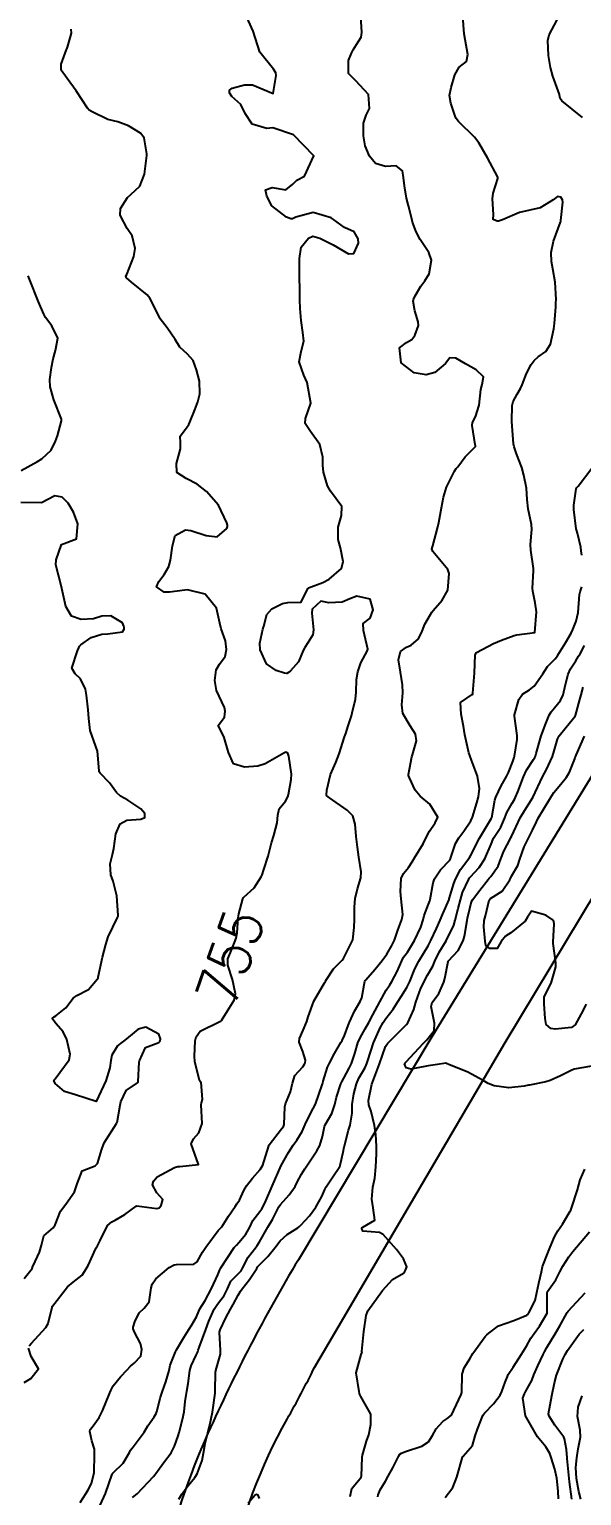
# Model space of a CAD drawing. Header units: metres. Extents: x 307586 to 320046, y 7427249 to 7434250.
# Drawn here: x 318344.8 to 318398.4, y 7430531.6 to 7430673.9 of the extents above; entities that cross this region are included whole.
import ezdxf
from ezdxf.enums import TextEntityAlignment as Align

# ---------------------------------------------------------------- set-up
doc = ezdxf.new("R2010")
doc.units = ezdxf.units.M
doc.header["$MEASUREMENT"] = 0
for name, color, linetype in [('Cotas', 45, 'Continuous'), ('Curvas de Nivel 1m', 11, 'Continuous'), ('Curvas de Nivel 5m', 15, 'Continuous'), ('Vias Primárias', 230, 'Continuous')]:
    doc.layers.add(name, color=color, linetype=linetype)
doc.styles.add('Style-STANDARD', font='STANDARD.shx')

msp = doc.modelspace()

# ---------------------------------------------------------------- linework, layer by layer
at = {"layer": 'Curvas de Nivel 1m', "flags": 128}
for points, elevation in [([(318349.74, 7430530.98), (318350.31, 7430531.9), (318350.51, 7430532.21), (318350.83, 7430532.83), (318351.08, 7430533.89), (318351.12, 7430535.64), (318351.13, 7430535.89), (318351.13, 7430536.15), (318350.88, 7430536.98), (318350.66, 7430537.89), (318350.72, 7430538.07), (318350.9, 7430538.28), (318351.57, 7430539.22), (318351.91, 7430539.88), (318352.56, 7430541.48), (318352.7, 7430541.86), (318352.95, 7430542.31), (318353.63, 7430543.17), (318354.29, 7430543.85), (318354.62, 7430544.2), (318354.97, 7430544.52), (318355.62, 7430545.2), (318355.71, 7430545.83), (318355.59, 7430546.42), (318355.01, 7430547.5), (318354.86, 7430547.84), (318354.86, 7430548), (318355.02, 7430548.52), (318355.47, 7430549.4), (318355.94, 7430549.83), (318356.41, 7430550.46), (318356.63, 7430551.82), (318356.72, 7430552.17), (318357.07, 7430552.69), (318358.38, 7430553.8), (318358.85, 7430554.03), (318359.09, 7430554.07), (318360.75, 7430554.11), (318361.09, 7430554.35), (318361.61, 7430555.26), (318361.92, 7430555.76), (318363.13, 7430557.39), (318363.3, 7430557.57), (318363.46, 7430557.74), (318364.11, 7430558.77), (318364.76, 7430559.72), (318364.94, 7430559.95), (318365.17, 7430560.33), (318365.62, 7430561.27), (318365.87, 7430561.71), (318366.45, 7430562.45), (318367.2, 7430563.3), (318367.44, 7430563.7), (318367.55, 7430564.04), (318368.07, 7430565.69), (318369.25, 7430567.23), (318369.45, 7430567.47), (318369.52, 7430567.67), (318369.57, 7430569.38), (318369.63, 7430569.67), (318370.13, 7430570.83), (318370.32, 7430571.66), (318370.55, 7430572.42), (318371.33, 7430573.27), (318371.48, 7430573.5), (318371.54, 7430573.65), (318371.59, 7430573.9), (318371.34, 7430574.74), (318370.98, 7430575.65), (318371, 7430576.01), (318371.36, 7430576.81), (318371.7, 7430577.65), (318371.84, 7430578.1), (318372.4, 7430579.64), (318373.42, 7430581.4), (318373.51, 7430581.54), (318373.55, 7430581.62), (318374.3, 7430582.75), (318375.13, 7430583.6), (318375.28, 7430583.78), (318375.46, 7430584.15), (318375.94, 7430585.12), (318376.18, 7430585.59), (318376.31, 7430586.76), (318376.32, 7430587.59), (318376.35, 7430588.76), (318376.39, 7430589.59), (318376.62, 7430590.51), (318376.96, 7430591.59), (318376.98, 7430592.16), (318376.76, 7430593.59), (318376.62, 7430594.55), (318376.49, 7430595.59), (318376.4, 7430596.8), (318376.17, 7430597.59), (318375.62, 7430598.14), (318373.92, 7430599.34), (318373.64, 7430599.53), (318373.62, 7430599.62), (318373.65, 7430600.08), (318374.01, 7430601.62), (318374.52, 7430602.78), (318374.84, 7430603.61), (318375.38, 7430605.27), (318375.49, 7430605.6), (318375.72, 7430606.34), (318376.03, 7430607.3), (318376.12, 7430607.6), (318376.43, 7430608.92), (318376.49, 7430609.59), (318376.54, 7430610.83), (318376.65, 7430611.59), (318376.95, 7430612.44), (318377.58, 7430613.58), (318377.63, 7430613.77), (318377.2, 7430615.59), (318377.18, 7430616.25), (318377.84, 7430616.77), (318378.14, 7430617.58), (318377.87, 7430618.61), (318376.56, 7430618.91), (318375.87, 7430618.65), (318375.14, 7430618.33), (318373.86, 7430618.27), (318373.08, 7430618.42), (318372.23, 7430617.65), (318372.21, 7430617.28), (318372.37, 7430615.64), (318372.3, 7430615.17), (318371.82, 7430614.4), (318371.52, 7430613.95), (318371.37, 7430613.65), (318370.89, 7430612.56), (318370.12, 7430611.67), (318369.95, 7430611.5), (318369.78, 7430611.4), (318369.55, 7430611.44), (318368.74, 7430611.69), (318367.79, 7430612.36), (318367.19, 7430613.71), (318367.16, 7430614.36), (318367.45, 7430615.7), (318367.53, 7430616.01), (318367.85, 7430617.13), (318368.31, 7430617.69), (318369.34, 7430618.2), (318369.86, 7430618.29), (318371.17, 7430618.35), (318371.8, 7430619.65), (318371.84, 7430619.7), (318371.88, 7430619.72), (318373.28, 7430620.24), (318373.89, 7430620.57), (318375.08, 7430621.61), (318375.25, 7430622.28), (318374.97, 7430623.61), (318374.76, 7430624.43), (318374.75, 7430625.62), (318375.08, 7430626.73), (318375.12, 7430627.61), (318374, 7430629.1), (318373.73, 7430629.63), (318373.33, 7430630.95), (318373.26, 7430631.64), (318373.27, 7430632.4), (318372.98, 7430633.64), (318372.07, 7430634.89), (318371.56, 7430635.66), (318371.59, 7430636.14), (318372.09, 7430637.65), (318371.73, 7430639.65), (318371.42, 7430640.36), (318370.98, 7430641.66), (318371.18, 7430642.64), (318371.41, 7430643.66), (318371.33, 7430644.51), (318371.17, 7430645.66), (318371.06, 7430646.81), (318371.02, 7430647.66), (318371.03, 7430648.86), (318371.01, 7430649.66), (318370.99, 7430650.93), (318370.99, 7430651.66), (318371.18, 7430652.76), (318371.87, 7430653.65), (318372.29, 7430653.84), (318372.98, 7430653.64), (318374.28, 7430652.99), (318375.74, 7430652.14), (318376.27, 7430652.15), (318376.73, 7430653.15), (318376.7, 7430653.6), (318376.3, 7430654.25), (318375.38, 7430654.69), (318374.31, 7430655.45), (318374.07, 7430655.63), (318372.32, 7430656.13), (318370.65, 7430655.67), (318370.31, 7430655.52), (318370.16, 7430655.53), (318369.74, 7430655.69), (318368.32, 7430656.78), (318367.82, 7430657.71), (318367.72, 7430658.33), (318368.35, 7430658.55), (318369.68, 7430658.35), (318370.35, 7430658.9), (318370.76, 7430659.27), (318371.49, 7430659.66), (318372.38, 7430661.65), (318370.41, 7430663.68), (318368.42, 7430664.34), (318367.84, 7430664.28), (318366.42, 7430664.71), (318365.72, 7430665.73), (318365.32, 7430666.61), (318364.45, 7430667.4), (318364.2, 7430667.75), (318364.2, 7430668.01), (318364.46, 7430668.2), (318365.67, 7430668.53), (318366.46, 7430668.52), (318368.45, 7430667.7), (318368.73, 7430669.44), (318368.71, 7430669.7), (318368.49, 7430670.03), (318367.15, 7430671.71), (318366.52, 7430673.72), (318365.6, 7430675.73)], 756), ([(318351.67, 7430530.73), (318352.18, 7430531.87), (318352.84, 7430533.72), (318352.89, 7430533.81), (318352.93, 7430533.86), (318353.91, 7430534.8), (318354.52, 7430535.84), (318354.63, 7430536.08), (318354.88, 7430536.39), (318355.94, 7430537.82), (318356.3, 7430538.42), (318356.92, 7430539.31), (318357.1, 7430539.63), (318357.17, 7430539.81), (318357.54, 7430541.2), (318357.72, 7430541.8), (318358.05, 7430542.7), (318358.35, 7430543.8), (318358.46, 7430544.3), (318358.99, 7430545.59), (318359.05, 7430545.73), (318359.08, 7430545.79), (318359.78, 7430547.01), (318360.28, 7430547.78), (318360.56, 7430548.23), (318361.03, 7430549.01), (318361.24, 7430549.56), (318361.34, 7430549.77), (318361.86, 7430550.57), (318362.46, 7430551.75), (318363.08, 7430553.07), (318363.27, 7430553.55), (318363.37, 7430553.74), (318364.05, 7430554.78), (318364.67, 7430555.72), (318364.88, 7430555.96), (318365.12, 7430556.2), (318365.81, 7430557.03), (318366.18, 7430557.71), (318366.49, 7430558.36), (318367.16, 7430559.21), (318367.36, 7430559.49), (318367.47, 7430559.7), (318367.74, 7430560.26), (318368.34, 7430561.68), (318369.21, 7430563.67), (318369.94, 7430564.95), (318370.4, 7430565.66), (318370.75, 7430566.15), (318371.25, 7430566.99), (318371.55, 7430567.65), (318372.11, 7430568.79), (318372.54, 7430569.63), (318373.2, 7430571.52), (318373.23, 7430571.62), (318373.25, 7430571.68), (318373.31, 7430571.87), (318373.72, 7430573.22), (318373.9, 7430573.61), (318374.4, 7430574.55), (318375.01, 7430575.6), (318375.14, 7430575.82), (318375.36, 7430576.29), (318375.72, 7430577.25), (318375.85, 7430577.6), (318376.33, 7430578.64), (318376.9, 7430579.59), (318377.05, 7430579.94), (318377.35, 7430581.58), (318377.37, 7430581.63), (318377.42, 7430581.7), (318378.31, 7430582.7), (318379.02, 7430583.56), (318379.46, 7430584.2), (318379.97, 7430585.04), (318380.21, 7430585.54), (318380.53, 7430586.5), (318380.91, 7430587.54), (318381.01, 7430588.03), (318380.87, 7430589.54), (318380.79, 7430590.28), (318380.86, 7430591.54), (318381.08, 7430592), (318381.56, 7430592.58), (318381.94, 7430593.15), (318382.16, 7430593.52), (318382.98, 7430594.9), (318383.3, 7430595.5), (318383.6, 7430596.11), (318384.16, 7430596.94), (318384.43, 7430597.49), (318383.63, 7430598.75), (318382.71, 7430599.51), (318382.21, 7430600.09), (318381.66, 7430601.29), (318381.58, 7430601.53), (318381.57, 7430601.63), (318381.67, 7430602.12), (318381.9, 7430603.32), (318381.95, 7430603.53), (318382.34, 7430604.89), (318382.25, 7430605.52), (318381.72, 7430606.35), (318381.01, 7430607.54), (318380.92, 7430608.37), (318381.01, 7430609.54), (318380.99, 7430610.32), (318380.8, 7430611.54), (318380.61, 7430612.73), (318380.81, 7430613.54), (318381.39, 7430613.96), (318381.82, 7430614.17), (318382.55, 7430614.79), (318382.91, 7430615.52), (318383.14, 7430616.21), (318383.85, 7430617.38), (318383.96, 7430617.51), (318384.84, 7430618.52), (318385.38, 7430619.49), (318385.53, 7430621.12), (318385.39, 7430621.49), (318383.93, 7430623.26), (318383.85, 7430623.51), (318383.86, 7430623.59), (318383.94, 7430623.8), (318384.4, 7430625.5), (318384.5, 7430626.05), (318384.77, 7430627.5), (318384.97, 7430628.51), (318385.25, 7430629.49), (318386.02, 7430631.04), (318386.21, 7430631.29), (318386.37, 7430631.48), (318387.08, 7430632.43), (318388.05, 7430633.4), (318388.08, 7430633.43), (318388.08, 7430633.46), (318388.08, 7430633.49), (318388.05, 7430633.63), (318387.73, 7430635.46), (318387.78, 7430635.76), (318388.08, 7430636.31), (318388.42, 7430637.46), (318388.59, 7430638.98), (318388.7, 7430639.45), (318388.86, 7430640.18), (318388.14, 7430640.89), (318387.11, 7430641.47), (318386.15, 7430642), (318385.59, 7430642.05), (318385.16, 7430641.49), (318384.13, 7430640.61), (318383.27, 7430640.38), (318382.13, 7430640.59), (318380.85, 7430641.54), (318380.7, 7430643.01), (318381.39, 7430643.54), (318381.89, 7430643.82), (318382.18, 7430644.2), (318382.54, 7430645.18), (318382.5, 7430645.53), (318382.2, 7430646.61), (318382.03, 7430647.53), (318382.05, 7430647.69), (318382.22, 7430648.07), (318382.76, 7430649), (318383.14, 7430649.52), (318383.57, 7430650.2), (318383.81, 7430651.51), (318383.53, 7430652.26), (318382.71, 7430653.53), (318382.3, 7430654.27), (318381.96, 7430655.19), (318381.9, 7430655.54), (318381.58, 7430656.79), (318381.39, 7430657.54), (318381.18, 7430658.72), (318381.09, 7430659.55), (318380.99, 7430660.17), (318380.37, 7430660.67), (318379.33, 7430660.61), (318378.38, 7430660.89), (318377.78, 7430661.59), (318377.38, 7430662.61), (318377.2, 7430663.59), (318377.22, 7430664.8), (318377.47, 7430665.59), (318377.78, 7430666.24), (318377.68, 7430667.59), (318376.47, 7430668.9), (318375.74, 7430669.61), (318375.75, 7430670.87), (318376.06, 7430671.61), (318376.2, 7430671.92), (318376.52, 7430672.44), (318376.97, 7430673.16), (318377.06, 7430673.59), (318376.95, 7430675.2)], 757), ([(318354.82, 7430531.48), (318355.25, 7430531.83), (318356.84, 7430533.51), (318356.98, 7430533.67), (318357.08, 7430533.81), (318357.83, 7430534.83), (318358.55, 7430535.79), (318358.67, 7430535.99), (318358.88, 7430536.46), (318359.24, 7430537.44), (318359.35, 7430537.79), (318359.67, 7430539.03), (318359.82, 7430539.78), (318359.93, 7430540.78), (318360.07, 7430541.78), (318360.2, 7430542.53), (318360.36, 7430543.78), (318360.49, 7430544.26), (318360.99, 7430545.28), (318361.15, 7430545.61), (318361.19, 7430545.77), (318361.26, 7430546.03), (318361.92, 7430547.76), (318362.21, 7430548.57), (318362.73, 7430549.74), (318363.05, 7430550.22), (318363.71, 7430551.08), (318364.01, 7430551.73), (318364.35, 7430552.45), (318365.08, 7430553.2), (318365.34, 7430553.46), (318365.49, 7430553.72), (318366.02, 7430554.79), (318366.73, 7430555.7), (318366.9, 7430555.92), (318367.12, 7430556.29), (318367.94, 7430557.69), (318368.38, 7430558.45), (318369.01, 7430559.67), (318369.17, 7430559.9), (318370.01, 7430560.83), (318370.58, 7430561.66), (318370.79, 7430562.05), (318371.2, 7430562.83), (318371.51, 7430563.35), (318371.71, 7430563.64), (318372.69, 7430565.09), (318372.98, 7430565.62), (318373.24, 7430566.48), (318373.42, 7430567.45), (318373.5, 7430567.62), (318374.15, 7430568.73), (318374.42, 7430569.61), (318374.59, 7430570.31), (318375.02, 7430571.6), (318375.11, 7430571.8), (318375.31, 7430572.15), (318375.81, 7430573.11), (318376.03, 7430573.59), (318376.37, 7430574.56), (318376.67, 7430575.59), (318376.87, 7430576.08), (318377.37, 7430576.95), (318377.72, 7430577.57), (318378.11, 7430578.29), (318378.78, 7430579.56), (318379.41, 7430580.69), (318379.75, 7430581.22), (318379.96, 7430581.54), (318380.46, 7430582.51), (318380.91, 7430583.54), (318381.1, 7430583.89), (318381.46, 7430584.39), (318382.17, 7430585.52), (318382.77, 7430586.79), (318382.98, 7430587.51), (318383.08, 7430587.92), (318383.52, 7430589.02), (318383.65, 7430589.37), (318383.68, 7430589.5), (318383.95, 7430591.09), (318384.1, 7430591.49), (318384.69, 7430592.36), (318385.57, 7430593.32), (318385.64, 7430593.42), (318385.66, 7430593.48), (318386.14, 7430594.92), (318386.44, 7430595.47), (318386.93, 7430596.13), (318387.61, 7430597.13), (318387.77, 7430597.46), (318388.21, 7430598.88), (318388.35, 7430599.45), (318388.47, 7430600.26), (318388.26, 7430601.45), (318387.69, 7430602.99), (318387.51, 7430603.46), (318387.43, 7430603.72), (318387.04, 7430605.47), (318386.9, 7430606.29), (318386.69, 7430607.47), (318386.62, 7430608.6), (318387.76, 7430609.38), (318387.8, 7430609.42), (318387.81, 7430609.46), (318387.82, 7430609.51), (318387.98, 7430611.46), (318388.03, 7430613.24), (318388.15, 7430613.45), (318389.82, 7430614.34), (318390.58, 7430614.66), (318391.83, 7430615.11), (318392.07, 7430615.16), (318393.83, 7430615.39), (318393.98, 7430617.39), (318393.87, 7430618.28), (318393.62, 7430619.39), (318393.6, 7430619.68), (318393.7, 7430621.39), (318393.69, 7430621.61), (318393.44, 7430623.39), (318393.41, 7430623.92), (318393.53, 7430625.39), (318393.49, 7430625.86), (318393.17, 7430627.4), (318393.09, 7430628.29), (318393, 7430629.4), (318392.76, 7430630.66), (318392.55, 7430631.4), (318392.04, 7430632.73), (318391.81, 7430633.41), (318391.75, 7430633.71), (318391.62, 7430635.41), (318391.6, 7430635.89), (318391.63, 7430637.41), (318391.72, 7430637.79), (318392.11, 7430638.52), (318392.44, 7430639.08), (318392.58, 7430639.41), (318393, 7430640.53), (318393.47, 7430641.4), (318393.75, 7430641.79), (318394.15, 7430642.12), (318394.9, 7430642.64), (318395.35, 7430643.37), (318395.67, 7430644.85), (318395.74, 7430645.37), (318395.85, 7430647), (318395.87, 7430647.37), (318395.89, 7430647.69), (318395.78, 7430649.37), (318395.56, 7430650.68), (318395.45, 7430651.37), (318395.4, 7430652.25), (318395.62, 7430653.37), (318396.31, 7430655.21), (318396.33, 7430655.34), (318396.34, 7430655.36), (318396.54, 7430657.15), (318396.52, 7430657.36), (318396.34, 7430657.64), (318396.02, 7430657.68), (318395.59, 7430657.37), (318394.33, 7430656.6), (318393.35, 7430656.37), (318392.32, 7430656.13), (318390.69, 7430655.43), (318390.31, 7430655.29), (318390.18, 7430655.31), (318389.77, 7430655.45), (318389.81, 7430655.95), (318389.71, 7430657.45), (318389.79, 7430658), (318390.24, 7430659.44), (318390.23, 7430659.57), (318389.24, 7430661.45), (318388.4, 7430662.91), (318387.97, 7430663.46), (318386.43, 7430664.97), (318386.2, 7430665.25), (318386.11, 7430665.48), (318385.68, 7430666.73), (318385.55, 7430667.49), (318385.7, 7430668.25), (318386.05, 7430669.49), (318386.49, 7430670.25), (318387.19, 7430670.78), (318387.32, 7430671.47), (318387.07, 7430672.93), (318386.98, 7430673.48), (318386.85, 7430675.18)], 758), ([(318398.43, 7430665.34), (318396.45, 7430666.97), (318396.28, 7430667.2), (318396.26, 7430667.36), (318396.22, 7430667.6), (318395.58, 7430669.37), (318395.33, 7430670.21), (318395.15, 7430671.38), (318395.07, 7430672.83), (318395.21, 7430673.38), (318395.99, 7430674.82)], 759), ([(318344.01, 7430631.1), (318345.59, 7430631.97), (318346.03, 7430632.23), (318346.91, 7430633.07), (318347.35, 7430633.95), (318347.53, 7430634.46), (318347.93, 7430635.94), (318347.92, 7430636.1), (318347.19, 7430637.95), (318346.84, 7430639.22), (318346.79, 7430639.95), (318346.97, 7430641.11), (318347.13, 7430641.95), (318347.34, 7430642.75), (318347.57, 7430643.95), (318346.99, 7430645.14), (318346.37, 7430645.96), (318346.2, 7430646.27), (318345.71, 7430647.47), (318345.5, 7430647.97), (318345.03, 7430649.18), (318344.7, 7430649.98)], 754), ([(318398.37, 7430622.89), (318398.33, 7430623.33), (318398.29, 7430623.68), (318397.95, 7430625.03), (318397.87, 7430625.34), (318397.84, 7430625.46), (318397.59, 7430627.34), (318397.59, 7430627.74), (318397.84, 7430629.34), (318397.89, 7430629.46), (318398.01, 7430629.6), (318399.35, 7430631.32)], 759), ([(318344.31, 7430552.73), (318345.08, 7430553.69), (318345.15, 7430553.9), (318345.17, 7430553.96), (318345.79, 7430555.27), (318345.99, 7430555.95), (318346.22, 7430556.85), (318347.13, 7430557.64), (318347.32, 7430557.94), (318347.84, 7430559.24), (318348.34, 7430559.92), (318349.18, 7430561.13), (318349.39, 7430561.7), (318349.44, 7430561.91), (318349.93, 7430563.17), (318351.2, 7430563.65), (318351.43, 7430563.89), (318351.82, 7430565.28), (318352.07, 7430565.88), (318353.25, 7430567.76), (318353.29, 7430567.82), (318353.31, 7430567.86), (318353.62, 7430569.52), (318353.68, 7430569.86), (318354.18, 7430570.96), (318355.3, 7430571.71), (318355.36, 7430571.78), (318355.37, 7430571.84), (318355.46, 7430573.7), (318355.48, 7430573.84), (318356.06, 7430575.12), (318357.35, 7430575.63), (318357.45, 7430575.72), (318357.5, 7430575.82), (318357.51, 7430575.98), (318357.36, 7430576.43), (318356.09, 7430577.11), (318355.36, 7430576.92), (318354.78, 7430576.42), (318354.08, 7430575.85), (318353.67, 7430575.54), (318353.34, 7430575.3), (318352.82, 7430574.38), (318352.72, 7430573.87), (318352.6, 7430573.16), (318352.21, 7430571.88), (318351.28, 7430569.89), (318349.29, 7430570.53), (318348.23, 7430570.87), (318347.3, 7430571.65), (318347.19, 7430571.94), (318347.23, 7430572.01), (318347.3, 7430572.08), (318348.66, 7430573.92), (318348.78, 7430574.47), (318348.44, 7430575.92), (318348.09, 7430576.66), (318347.37, 7430577.46), (318347.03, 7430577.94), (318347.2, 7430578.12), (318347.38, 7430578.21), (318348.34, 7430578.98), (318349.06, 7430579.92), (318349.41, 7430580.17), (318350.55, 7430580.76), (318351.42, 7430581.8), (318351.47, 7430581.89), (318351.49, 7430581.96), (318351.9, 7430583.88), (318352.22, 7430585.12), (318352.44, 7430585.88), (318353.37, 7430587.74), (318353.42, 7430587.86), (318353.42, 7430587.93), (318353.29, 7430589.86), (318352.93, 7430591.26), (318352.72, 7430591.87), (318352.64, 7430592.96), (318352.88, 7430593.87), (318353, 7430594.44), (318353.2, 7430595.87), (318353.6, 7430596.82), (318354.27, 7430597.19), (318355.61, 7430597.28), (318356.01, 7430597.44), (318356.02, 7430597.84), (318355.62, 7430598.3), (318354.37, 7430599.11), (318353.64, 7430599.5), (318353.25, 7430599.87), (318352.59, 7430600.82), (318351.66, 7430601.76), (318351.59, 7430601.89), (318351.57, 7430601.98), (318351.42, 7430603.89), (318351.26, 7430604.32), (318350.69, 7430605.9), (318350.57, 7430607.05), (318350.5, 7430607.9), (318350.34, 7430609.32), (318350.25, 7430609.91), (318349.77, 7430610.89), (318349.25, 7430611.39), (318348.93, 7430611.92), (318349.49, 7430613.6), (318349.6, 7430613.91), (318349.67, 7430614.05), (318349.81, 7430614.18), (318350.8, 7430614.92), (318351.82, 7430615.24), (318352.43, 7430615.27), (318353.83, 7430615.46), (318353.99, 7430615.7), (318354, 7430615.87), (318353.98, 7430616.01), (318353.84, 7430616.34), (318352.72, 7430617.01), (318351.84, 7430616.99), (318351.03, 7430616.71), (318349.84, 7430616.66), (318348.91, 7430616.99), (318348.36, 7430617.93), (318347.88, 7430619.94), (318347.37, 7430621.95), (318347.41, 7430622.45), (318347.92, 7430623.94), (318349.38, 7430624.47), (318349.5, 7430625.92), (318349.09, 7430627.05), (318348.56, 7430627.93), (318347.98, 7430628.53), (318347.28, 7430628.65), (318345.97, 7430627.96), (318343.97, 7430627.99)], 754), ([(318359.29, 7430531.31), (318359.6, 7430531.78), (318360.1, 7430532.51), (318360.84, 7430533.4), (318361.09, 7430533.77), (318361.57, 7430535.06), (318361.69, 7430535.76), (318361.85, 7430536.72), (318362.11, 7430537.75), (318362.28, 7430538.37), (318362.57, 7430539.75), (318362.81, 7430541.61), (318362.82, 7430541.74), (318362.87, 7430543.65), (318362.89, 7430543.74), (318362.9, 7430543.8), (318362.97, 7430544.01), (318363.34, 7430545.39), (318363.34, 7430545.74), (318363.25, 7430547.5), (318363.31, 7430547.74), (318363.87, 7430548.89), (318364.31, 7430549.73), (318364.57, 7430550.2), (318365.06, 7430551.11), (318365.28, 7430551.5), (318365.44, 7430551.72), (318366.17, 7430552.61), (318366.85, 7430553.7), (318366.94, 7430553.85), (318367.09, 7430554.02), (318367.92, 7430554.86), (318368.6, 7430555.68), (318369.12, 7430556.37), (318369.8, 7430556.99), (318370.85, 7430557.65), (318371.01, 7430557.77), (318371.14, 7430557.89), (318371.98, 7430558.81), (318372.59, 7430559.63), (318373.17, 7430560.69), (318373.45, 7430561.35), (318373.58, 7430561.62), (318374.22, 7430562.59), (318374.9, 7430563.6), (318374.99, 7430563.83), (318375.23, 7430564.99), (318375.33, 7430565.5), (318375.36, 7430565.6), (318375.74, 7430567.1), (318375.9, 7430567.59), (318376.1, 7430568.76), (318376.12, 7430569.59), (318376.27, 7430570.62), (318376.52, 7430571.59), (318376.75, 7430572.15), (318377.33, 7430573.14), (318377.48, 7430573.43), (318377.54, 7430573.58), (318377.63, 7430573.87), (318378.19, 7430575.57), (318378.84, 7430577.03), (318379.12, 7430577.55), (318379.38, 7430577.95), (318380.1, 7430578.84), (318380.52, 7430579.54), (318380.85, 7430580.09), (318381.42, 7430580.95), (318381.7, 7430581.53), (318382.19, 7430582.77), (318382.57, 7430583.51), (318383.47, 7430584.98), (318383.65, 7430585.31), (318383.75, 7430585.5), (318384.28, 7430586.69), (318384.64, 7430587.49), (318384.9, 7430588.09), (318385.5, 7430589.48), (318385.52, 7430589.55), (318385.97, 7430591.04), (318386.13, 7430591.47), (318386.62, 7430592.4), (318387.42, 7430593.46), (318387.48, 7430593.55), (318387.58, 7430593.73), (318388.45, 7430595.45), (318389.61, 7430597.38), (318389.63, 7430597.41), (318389.64, 7430597.43), (318389.95, 7430599.12), (318390.04, 7430599.43), (318390.57, 7430600.51), (318391.09, 7430601.42), (318391.28, 7430601.8), (318391.68, 7430602.88), (318391.82, 7430603.28), (318391.84, 7430603.41), (318392.11, 7430605.01), (318392.12, 7430605.41), (318391.85, 7430607.29), (318391.85, 7430607.41), (318392.27, 7430608.89), (318392.63, 7430609.4), (318393.32, 7430609.84), (318393.77, 7430610.19), (318394.61, 7430611.38), (318395.06, 7430612.1), (318395.81, 7430612.85), (318396.03, 7430613.14), (318396.16, 7430613.36), (318396.78, 7430614.39), (318397.34, 7430615.34), (318397.5, 7430615.68), (318397.84, 7430616.5), (318398.03, 7430617.34), (318398.15, 7430619.07), (318398.21, 7430619.34), (318398.37, 7430619.81)], 759), ([(318399.33, 7430573.31), (318397.64, 7430573.02), (318397.33, 7430572.91), (318396.3, 7430572.37), (318395.31, 7430571.93), (318394.89, 7430571.79), (318393.3, 7430571.49), (318393.21, 7430571.48), (318392.79, 7430571.39), (318391.3, 7430571.21), (318389.88, 7430571.42), (318389.31, 7430571.65), (318388.81, 7430571.94), (318387.32, 7430572.74), (318385.49, 7430573.48), (318385.33, 7430573.55), (318385.2, 7430573.62), (318384.39, 7430573.49), (318383.49, 7430573.34), (318383.33, 7430573.31), (318381.81, 7430573.04), (318381.33, 7430573.15), (318381.2, 7430573.53), (318381.24, 7430573.63), (318381.34, 7430573.75), (318382.98, 7430575.51), (318383.36, 7430575.86), (318384.07, 7430576.79), (318384.08, 7430577.49), (318383.77, 7430579.12), (318383.88, 7430579.5), (318384.52, 7430580.38), (318385.01, 7430581.48), (318385.1, 7430581.81), (318385.42, 7430583.48), (318385.43, 7430583.51), (318385.45, 7430583.54), (318386.38, 7430584.55), (318386.87, 7430585.47), (318387, 7430585.94), (318387.25, 7430587.46), (318387.28, 7430587.68), (318387.51, 7430588.63), (318387.69, 7430589.29), (318387.78, 7430589.46), (318388.49, 7430590.4), (318389.31, 7430591.43), (318389.41, 7430591.57), (318389.55, 7430591.73), (318390.26, 7430592.73), (318390.53, 7430593.42), (318390.81, 7430594.19), (318391.46, 7430595.41), (318391.51, 7430595.49), (318391.6, 7430595.67), (318392.41, 7430597.4), (318392.84, 7430598.17), (318393.64, 7430599.38), (318394.55, 7430601.38), (318394.95, 7430602.1), (318395.53, 7430603.36), (318395.7, 7430603.92), (318396.01, 7430605.05), (318396.17, 7430605.36), (318396.86, 7430606.21), (318397.73, 7430607.26), (318397.77, 7430607.34), (318398.19, 7430608.9), (318398.31, 7430609.33), (318398.52, 7430610.08)], 761), ([(318398.8, 7430579.32), (318398.32, 7430578.4), (318397.73, 7430577.33), (318397.37, 7430577.07), (318395.81, 7430576.91), (318395.37, 7430576.98), (318394.91, 7430577.36), (318394.81, 7430577.94), (318394.73, 7430579.37), (318394.73, 7430580.04), (318395.42, 7430581.36), (318395.85, 7430582.95), (318395.87, 7430583.36), (318395.61, 7430585.22), (318395.6, 7430585.36), (318395.71, 7430587.14), (318395.68, 7430587.36), (318395.5, 7430587.54), (318394.9, 7430587.97), (318393.51, 7430588.35), (318393.12, 7430587.76), (318392.87, 7430587.39), (318391.48, 7430586.25), (318390.98, 7430585.92), (318390.55, 7430585.42), (318390.16, 7430584.73), (318389.47, 7430584.72), (318389.07, 7430585.04), (318389.02, 7430585.44), (318388.88, 7430586.83), (318388.92, 7430587.44), (318389.03, 7430587.91), (318389.41, 7430589.43), (318389.52, 7430589.57), (318390.65, 7430590.3), (318391.41, 7430591.41), (318391.45, 7430591.51), (318391.55, 7430591.75), (318392.18, 7430592.79), (318392.37, 7430593.4), (318392.8, 7430594.61), (318393.18, 7430595.39), (318393.6, 7430596.22), (318393.98, 7430597.01), (318394.15, 7430597.37), (318394.7, 7430598.3), (318395.33, 7430599.36), (318395.65, 7430599.86), (318396.34, 7430600.67), (318396.9, 7430601.35), (318397.18, 7430601.84), (318397.69, 7430603.14), (318397.74, 7430603.29), (318397.77, 7430603.34), (318397.84, 7430603.49), (318398.63, 7430605.33)], 762), ([(318378.6, 7430531.55), (318378.64, 7430531.74), (318378.83, 7430532.23), (318379.33, 7430533.06), (318379.61, 7430533.54), (318380.06, 7430534.34), (318380.62, 7430535.53), (318380.73, 7430535.67), (318380.88, 7430535.76), (318381.29, 7430535.93), (318382.88, 7430536.46), (318383.5, 7430536.88), (318383.89, 7430537.49), (318384.27, 7430538.12), (318384.91, 7430538.84), (318385.28, 7430539.12), (318385.73, 7430539.47), (318386.45, 7430540.97), (318386.68, 7430541.45), (318386.73, 7430541.67), (318386.78, 7430543.45), (318386.98, 7430544.04), (318387.53, 7430544.91), (318387.82, 7430545.44), (318389.01, 7430547.08), (318389.18, 7430547.26), (318389.35, 7430547.43), (318390.31, 7430548.13), (318391.03, 7430548.38), (318391.8, 7430548.63), (318393.04, 7430549.15), (318393.16, 7430549.26), (318393.25, 7430549.38), (318393.85, 7430550.58), (318394.02, 7430551.37), (318394.2, 7430552.25), (318394.46, 7430553.37), (318394.58, 7430553.88), (318395.11, 7430555.27), (318395.14, 7430555.33), (318395.15, 7430555.36), (318395.72, 7430556.76), (318396.05, 7430557.35), (318396.49, 7430558), (318397.16, 7430559.1), (318397.25, 7430559.25), (318397.3, 7430559.34), (318397.38, 7430559.55), (318397.97, 7430561.33), (318398.22, 7430562.3), (318398.68, 7430563.32)], 761), ([(318385.12, 7430531.48), (318385.86, 7430532.45), (318386.26, 7430533.46), (318386.81, 7430535.39), (318386.84, 7430535.45), (318386.87, 7430535.48), (318387.79, 7430536.53), (318388.05, 7430537.44), (318388.25, 7430538.09), (318388.78, 7430539.43), (318388.83, 7430539.53), (318388.93, 7430539.65), (318389.81, 7430540.55), (318390.46, 7430541.41), (318390.62, 7430541.74), (318390.96, 7430542.66), (318391.16, 7430543.22), (318391.25, 7430543.41), (318391.72, 7430544.13), (318392.52, 7430545.39), (318393, 7430546.14), (318393.45, 7430546.93), (318393.75, 7430547.37), (318394.29, 7430548.1), (318395.03, 7430549.36), (318395.03, 7430549.38), (318395.03, 7430551.36), (318395.04, 7430551.39), (318395.06, 7430551.45), (318395.85, 7430552.58), (318396.26, 7430553.35), (318396.53, 7430553.91), (318397.11, 7430554.83), (318397.51, 7430555.33), (318399.13, 7430557.25)], 762), ([(318396.12, 7430531.34), (318396.09, 7430532.09), (318395.94, 7430533.34), (318395.75, 7430534.23), (318395.41, 7430535.35), (318395.27, 7430535.75), (318394.88, 7430536.38), (318394.07, 7430537.37), (318392.92, 7430539.38), (318392.67, 7430541.12), (318392.74, 7430541.38), (318392.81, 7430541.52), (318392.95, 7430541.78), (318393.52, 7430542.82), (318393.74, 7430543.37), (318394.1, 7430544.25), (318394.63, 7430545.36), (318394.75, 7430545.6), (318395, 7430546.01), (318395.8, 7430547.35), (318396.25, 7430548.12), (318396.94, 7430549.34), (318396.97, 7430549.41), (318397.05, 7430549.55), (318398.71, 7430551.32)], 763), ([(318397.4, 7430531.32), (318397.18, 7430533), (318397.14, 7430533.33), (318396.96, 7430535.25), (318396.95, 7430535.33), (318396.88, 7430536.12), (318396.71, 7430537.15), (318396.63, 7430537.33), (318395.76, 7430538.5), (318395.2, 7430539.36), (318395.16, 7430539.59), (318395.46, 7430541.35), (318395.72, 7430542.59), (318395.93, 7430543.35), (318396.54, 7430544.88), (318396.75, 7430545.33), (318397, 7430545.74), (318398.12, 7430547.32), (318398.56, 7430547.78)], 764), ([(318367.14, 7430531.36), (318367.01, 7430531.69), (318366.82, 7430531.75), (318366.7, 7430531.69), (318366.03, 7430530.92)], 759)]:
    msp.add_lwpolyline(points, dxfattribs=dict(at, elevation=elevation))
at = {"layer": 'Curvas de Nivel 5m', "flags": 128}
for points, elevation in [([(318344.78, 7430546.18), (318345, 7430546.46), (318346.41, 7430547.95), (318346.63, 7430548.34), (318347.02, 7430549.94), (318347.02, 7430549.96), (318347.04, 7430550.03), (318348.49, 7430551.92), (318349.07, 7430552.37), (318349.93, 7430553.04), (318350.48, 7430553.9), (318350.66, 7430554.33), (318351.1, 7430555.27), (318351.3, 7430555.69), (318351.4, 7430555.89), (318351.66, 7430556.42), (318352.4, 7430557.87), (318352.79, 7430558.21), (318353.14, 7430558.38), (318354.08, 7430558.92), (318355.16, 7430559.75), (318355.23, 7430559.78), (318357.16, 7430559.52), (318357.4, 7430559.58), (318357.59, 7430559.81), (318357.75, 7430560.39), (318357.18, 7430561.04), (318356.76, 7430561.82), (318356.84, 7430562.17), (318357.19, 7430562.58), (318358.89, 7430563.49), (318359.2, 7430563.57), (318359.39, 7430563.6), (318361.2, 7430563.77), (318360.51, 7430565.78), (318360.74, 7430566.28), (318361.24, 7430566.86), (318361.56, 7430567.77), (318361.47, 7430569.58), (318361.49, 7430569.77), (318361.6, 7430570.08), (318361.46, 7430571.77), (318361.37, 7430571.84), (318361.3, 7430571.94), (318360.84, 7430573.77), (318360.83, 7430574.28), (318360.9, 7430575.77), (318360.98, 7430576.15), (318361.36, 7430576.72), (318363.27, 7430577.64), (318363.37, 7430577.69), (318363.41, 7430577.71), (318363.45, 7430577.74), (318364.18, 7430578.95), (318364.67, 7430579.73), (318364.8, 7430580.34), (318364.5, 7430581.73), (318364.05, 7430583.12), (318364.05, 7430583.73), (318364.46, 7430584.73), (318364.85, 7430585.73), (318364.95, 7430586.25), (318365.07, 7430587.72), (318365.13, 7430588.09), (318365.52, 7430589.54), (318365.57, 7430589.68), (318365.61, 7430589.72), (318366.61, 7430590.63), (318367.29, 7430591.7), (318367.37, 7430591.88), (318367.55, 7430592.4), (318367.95, 7430593.69), (318368.29, 7430594.98), (318368.51, 7430595.69), (318368.84, 7430596.92), (318368.91, 7430597.68), (318369.02, 7430598.28), (318369.63, 7430599.04), (318369.86, 7430599.45), (318369.92, 7430599.67), (318370.2, 7430601.13), (318370.23, 7430601.66), (318369.96, 7430603.38), (318369.88, 7430603.67), (318369.68, 7430603.78), (318369.6, 7430603.75), (318369.49, 7430603.67), (318367.67, 7430602.65), (318366.95, 7430602.43), (318365.67, 7430602.32), (318364.6, 7430602.66), (318364.11, 7430603.74), (318363.71, 7430605.22), (318363.44, 7430605.75), (318363.11, 7430606.36), (318363.73, 7430607.18), (318363.81, 7430607.75), (318363.74, 7430608.13), (318362.97, 7430609.76), (318362.79, 7430610.74), (318362.93, 7430611.76), (318363.23, 7430612.31), (318363.8, 7430613.06), (318363.91, 7430613.75), (318363.82, 7430614.58), (318363.4, 7430615.75), (318363.29, 7430616.31), (318362.97, 7430617.76), (318361.87, 7430619.1), (318360.13, 7430619.53), (318359.88, 7430619.51), (318358.39, 7430619.3), (318357.88, 7430619.32), (318357.14, 7430619.83), (318357.36, 7430620.35), (318357.89, 7430621.02), (318358.33, 7430621.81), (318358.5, 7430622.4), (318358.68, 7430623.81), (318358.94, 7430624.8), (318359.95, 7430625.34), (318360.45, 7430625.28), (318361.94, 7430624.81), (318363.03, 7430624.67), (318363.95, 7430625.48), (318364.02, 7430625.68), (318364.03, 7430625.75), (318364.02, 7430625.82), (318363.96, 7430626.04), (318363.14, 7430627.76), (318361.99, 7430629.06), (318361.08, 7430629.78), (318360.01, 7430630.34), (318359.11, 7430630.9), (318359.08, 7430631.8), (318359.46, 7430633.22), (318359.47, 7430633.8), (318359.42, 7430634.43), (318360.06, 7430635.25), (318360.28, 7430635.58), (318360.36, 7430635.79), (318360.85, 7430637.01), (318361.15, 7430637.78), (318361.34, 7430638.54), (318361.3, 7430639.78), (318361.03, 7430640.89), (318360.69, 7430641.78), (318360.15, 7430642.4), (318359.41, 7430643.06), (318358.95, 7430643.81), (318358.18, 7430644.95), (318357.48, 7430645.83), (318356.77, 7430647.27), (318356.49, 7430647.84), (318356.22, 7430648.15), (318354.7, 7430649.39), (318354.24, 7430649.79), (318354.18, 7430649.87), (318354.17, 7430649.95), (318354.25, 7430650.11), (318354.94, 7430651.86), (318355.06, 7430652.65), (318354.77, 7430653.86), (318354.29, 7430654.6), (318353.6, 7430655.88), (318353.66, 7430656.54), (318354.33, 7430657.58), (318354.64, 7430657.87), (318355.51, 7430658.68), (318355.98, 7430659.85), (318356.2, 7430661.67), (318356.2, 7430661.84), (318355.94, 7430663.39), (318355.59, 7430663.85), (318354.41, 7430664.54), (318353.38, 7430664.92), (318352.42, 7430665.17), (318350.89, 7430665.91), (318350.6, 7430666.08), (318350.44, 7430666.26), (318349.34, 7430667.93), (318348.47, 7430669.13), (318347.89, 7430669.95), (318347.9, 7430670.54), (318348.42, 7430671.94), (318348.44, 7430672), (318348.51, 7430672.17), (318348.91, 7430673.55), (318348.86, 7430673.94)], 755), ([(318375.9, 7430531.58), (318376.09, 7430532.33), (318376.85, 7430533.29), (318376.97, 7430533.45), (318377, 7430533.57), (318377.09, 7430535.35), (318377.11, 7430535.57), (318377.5, 7430536.95), (318377.71, 7430537.56), (318377.92, 7430538.54), (318377.93, 7430539.56), (318376.94, 7430541.28), (318376.84, 7430541.47), (318376.82, 7430541.57), (318376.78, 7430541.74), (318376.5, 7430543.58), (318376.99, 7430545.35), (318377.06, 7430545.5), (318377.07, 7430545.57), (318377.06, 7430545.64), (318377.25, 7430547.58), (318377.47, 7430549.14), (318377.64, 7430549.57), (318379.06, 7430551.55), (318380.01, 7430552.61), (318381.09, 7430553.24), (318381.22, 7430553.4), (318381.28, 7430553.53), (318381.41, 7430553.84), (318381.1, 7430554.62), (318380.42, 7430555.54), (318379.13, 7430556.99), (318378.76, 7430557.19), (318377.13, 7430557.32), (318377.06, 7430557.58), (318377.06, 7430557.65), (318377.13, 7430557.7), (318378.32, 7430558.39), (318378.15, 7430559.57), (318378.01, 7430560.41), (318378.11, 7430561.57), (318378.3, 7430562.46), (318378.4, 7430563.56), (318378.46, 7430564.8), (318378.48, 7430565.56), (318378.39, 7430566.7), (318378.26, 7430567.56), (318377.94, 7430568.91), (318377.73, 7430569.57), (318377.7, 7430569.99), (318378.03, 7430571.57), (318378.38, 7430572.51), (318378.75, 7430573.56), (318379.35, 7430575.22), (318379.47, 7430575.43), (318379.57, 7430575.55), (318380.46, 7430576.44), (318381.37, 7430577.36), (318381.51, 7430577.53), (318382.09, 7430578.82), (318382.27, 7430579.52), (318382.78, 7430580.87), (318383.08, 7430581.51), (318383.19, 7430581.74), (318383.43, 7430582.15), (318383.94, 7430583.01), (318384.14, 7430583.49), (318384.56, 7430584.39), (318385.21, 7430585.48), (318385.3, 7430585.65), (318385.48, 7430585.99), (318385.96, 7430587), (318386.1, 7430587.47), (318386.38, 7430588.6), (318386.6, 7430589.47), (318386.82, 7430590.17), (318387.41, 7430591.46), (318387.46, 7430591.55), (318387.55, 7430591.65), (318388.42, 7430592.59), (318388.99, 7430593.44), (318389.59, 7430594.87), (318389.74, 7430595.28), (318389.82, 7430595.43), (318390.52, 7430596.5), (318390.92, 7430597.42), (318391.12, 7430597.92), (318391.63, 7430598.84), (318391.85, 7430599.19), (318391.96, 7430599.41), (318392.18, 7430599.94), (318392.73, 7430601.4), (318393.01, 7430602.05), (318393.69, 7430603.07), (318393.82, 7430603.25), (318393.88, 7430603.39), (318393.95, 7430603.64), (318394.45, 7430605.38), (318394.9, 7430606.55), (318395.2, 7430607.37), (318395.4, 7430607.71), (318395.74, 7430608.07), (318396.32, 7430608.79), (318396.56, 7430609.35), (318396.78, 7430610.34), (318397.04, 7430611.35), (318397.28, 7430611.86), (318397.8, 7430612.65), (318398.07, 7430613.08), (318398.21, 7430613.33), (318398.63, 7430614.14)], 760), ([(318344.29, 7430542.63), (318344.95, 7430543.02), (318345.69, 7430543.95), (318344.98, 7430545.16), (318344.74, 7430545.96)], 755), ([(318398.28, 7430531.32), (318398.1, 7430532.05), (318397.86, 7430533.32), (318397.79, 7430534.39), (318397.88, 7430535.32), (318398.02, 7430536.18), (318398.25, 7430537.32), (318398.22, 7430538.01), (318397.96, 7430539.32), (318398.03, 7430540.22), (318398.41, 7430541.32)], 765)]:
    msp.add_lwpolyline(points, dxfattribs=dict(at, elevation=elevation))
at = {"layer": 'Vias Primárias', "elevation": 790.96}
msp.add_lwpolyline([(318431.85, 7430654.98), (318427.95, 7430648.7), (318404.33, 7430609.61), (318383.84, 7430576.16), (318370.89, 7430554.54, 0.029882), (318362.13, 7430537.71, 0.046278), (318357.72, 7430524.75, 0.037684)], format="xyb", dxfattribs=at)
msp.add_lwpolyline([(318431.85, 7430654.98), (318427.95, 7430648.7), (318404.33, 7430609.61), (318383.84, 7430576.16), (318370.89, 7430554.54, 0.029882), (318362.13, 7430537.71, 0.046278), (318357.72, 7430524.75, 0.037684)], format="xyb", dxfattribs=at)
at = {"layer": 'Vias Primárias'}
msp.add_lwpolyline([(318364.32, 7430524.32, -0.078256), (318369.81, 7430539.08, 0.011958), (318372.47, 7430544.1), (318390.95, 7430575.62), (318408.59, 7430604.92), (318421.38, 7430626.44), (318434.48, 7430648.5), (318436.05, 7430650.64)], format="xyb", dxfattribs=at)
msp.add_lwpolyline([(318364.32, 7430524.32, -0.078256), (318369.81, 7430539.08, 0.011958), (318372.47, 7430544.1), (318390.95, 7430575.62), (318408.59, 7430604.92), (318421.38, 7430626.44), (318434.48, 7430648.5), (318436.05, 7430650.64)], format="xyb", dxfattribs=at)

# ---------------------------------------------------------------- texts
at = {"layer": 'Cotas', "style": 'Style-STANDARD'}
msp.add_text('755', height=4, rotation=70.7183, dxfattribs=at).set_placement((318364.3, 7430583.89, 755), align=Align.MIDDLE_CENTER)

doc.saveas('drawing.dxf')
